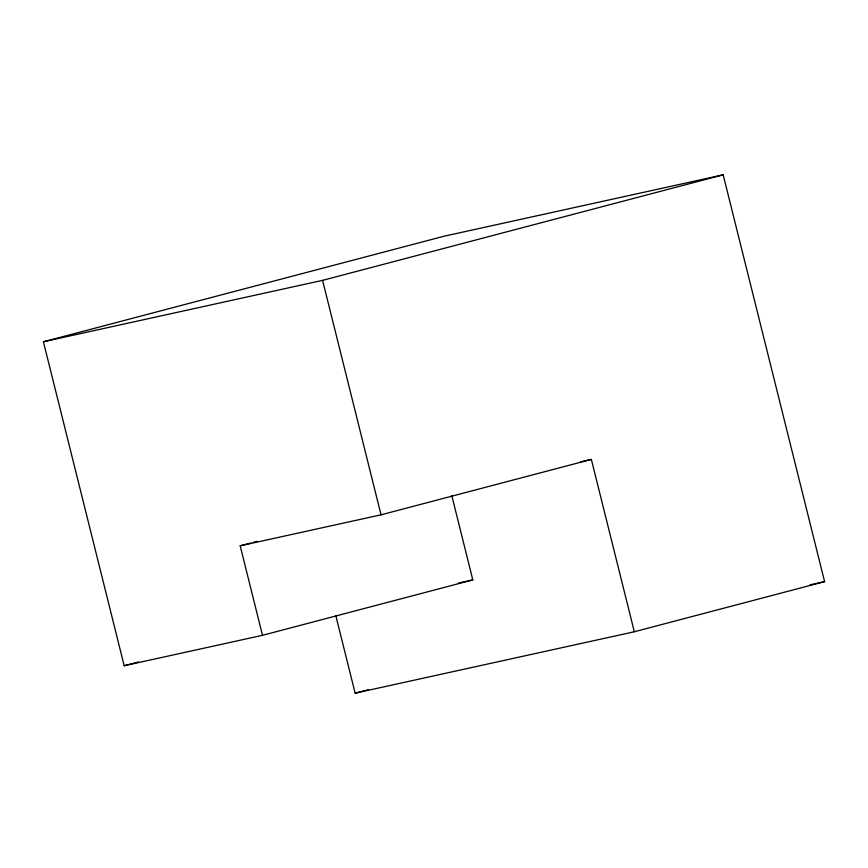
<?xml version="1.0" encoding="UTF-8"?>
<svg xmlns="http://www.w3.org/2000/svg" width="868" height="868" viewBox="0 0 868 868"><rect width="100%" height="100%" fill="white"/><g stroke="black" fill="none" stroke-linecap="round" stroke-linejoin="round"><path stroke-width="1.3" d="M451.783 495.595L472.81 579.911L262.494 635.311L124.178 665.734L43.4 341.764L443.982 236.237L723.174 174.826L824.6 581.636L634.324 631.763L355.142 693.174L335.797 615.596M43.4 341.764L322.581 280.353L723.174 174.826M262.494 635.311L240.186 545.809L250.635 543.064M253.25 542.37L257.167 541.339M240.186 545.809L381.041 514.822L591.358 459.422L634.324 631.763M124.178 665.734L138.544 661.958M355.142 693.174L368.173 689.745M580.822 461.743L591.358 459.422M458.315 583.101L472.81 579.911M810.05 584.837L824.6 581.636M322.581 280.353L381.041 514.822"/></g></svg>
